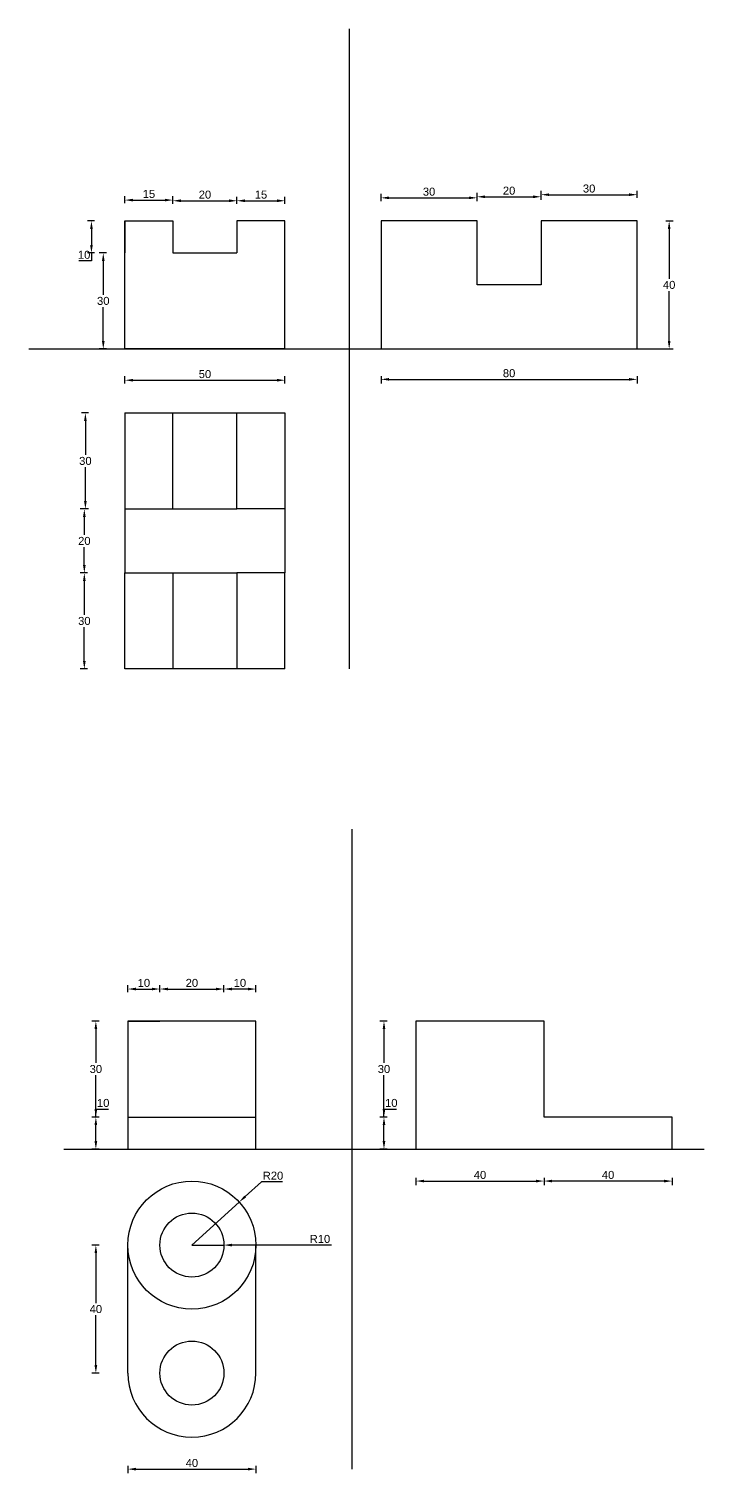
# Model space of a CAD drawing. Header units: millimetres. Extents: x 3658 to 4610, y 2149 to 2600.
# Drawn here: x 4399.1 to 4610, y 2148.8 to 2600 of the extents above; entities that cross this region are included whole.
import ezdxf

# ---------------------------------------------------------------- set-up
doc = ezdxf.new("R2010")
doc.units = ezdxf.units.MM
doc.styles.get("Standard").update_dxf_attribs({"font": 'arial.ttf'})
doc.dimstyles.new('ISO-25', dxfattribs={"dimtxt": 2.5, "dimasz": 2.5, "dimexe": 1.25, "dimexo": 0.625, "dimtad": 1, "dimtih": 1, "dimtoh": 1, "dimtxsty": 'Standard', "dimcen": 2.5, "dimadec": 0, "dimazin": 0, "dimtfac": 1, "dimtmove": 0, "dimatfit": 3, "dimfxl": 1, "dimfxlon": 1, "dimarcsym": 0})

# ---------------------------------------------------------------- blocks, each defined once
blk = doc.blocks.new('*D14')
at = {"color": 0, "lineweight": -2, "transparency": 16777216}
for p, q in [((4417.73, 2480), (4415.48, 2480)), ((4416.73, 2477.5), (4416.73, 2466.9)), ((4416.73, 2452.5), (4416.73, 2463.1)), ((4417.73, 2450), (4415.48, 2450))]:
    blk.add_line(p, q, dxfattribs=at)
at = {"color": 0, "transparency": 16777216}
for points in [[(4416.31, 2477.5), (4417.15, 2477.5), (4416.73, 2480)], [(4416.31, 2452.5), (4417.15, 2452.5), (4416.73, 2450)]]:
    blk.add_solid(points, dxfattribs=at)
at = {"layer": 'Defpoints', "color": 0, "transparency": 16777216}
for p in [(4429.08, 2480), (4416.73, 2450), (4429.08, 2450)]:
    blk.add_point(p, dxfattribs=at)
at = {"color": 0, "transparency": 16777216, "insert": (4416.73, 2465), "char_height": 2.5, "attachment_point": 5}
blk.add_mtext('30', dxfattribs=at)
blk = doc.blocks.new('*D15')
at = {"color": 0, "lineweight": -2, "transparency": 16777216}
for p, q in [((4417.4, 2450), (4415.15, 2450)), ((4416.4, 2447.5), (4416.4, 2441.9)), ((4416.4, 2432.5), (4416.4, 2438.1)), ((4417.4, 2430), (4415.15, 2430))]:
    blk.add_line(p, q, dxfattribs=at)
at = {"color": 0, "transparency": 16777216}
for points in [[(4415.99, 2447.5), (4416.82, 2447.5), (4416.4, 2450)], [(4415.99, 2432.5), (4416.82, 2432.5), (4416.4, 2430)]]:
    blk.add_solid(points, dxfattribs=at)
at = {"layer": 'Defpoints', "color": 0, "transparency": 16777216}
for p in [(4429.08, 2450), (4416.4, 2430), (4429.08, 2430)]:
    blk.add_point(p, dxfattribs=at)
at = {"color": 0, "transparency": 16777216, "insert": (4416.4, 2440), "char_height": 2.5, "attachment_point": 5}
blk.add_mtext('20', dxfattribs=at)
blk = doc.blocks.new('*D16')
at = {"color": 0, "lineweight": -2, "transparency": 16777216}
for p, q in [((4417.4, 2430), (4415.15, 2430)), ((4416.4, 2427.5), (4416.4, 2416.9)), ((4416.4, 2402.5), (4416.4, 2413.1)), ((4417.4, 2400), (4415.15, 2400))]:
    blk.add_line(p, q, dxfattribs=at)
at = {"color": 0, "transparency": 16777216}
for points in [[(4415.99, 2427.5), (4416.82, 2427.5), (4416.4, 2430)], [(4415.99, 2402.5), (4416.82, 2402.5), (4416.4, 2400)]]:
    blk.add_solid(points, dxfattribs=at)
at = {"layer": 'Defpoints', "color": 0, "transparency": 16777216}
for p in [(4416.4, 2430), (4429.08, 2430), (4429.08, 2400)]:
    blk.add_point(p, dxfattribs=at)
at = {"color": 0, "transparency": 16777216, "insert": (4416.4, 2415), "char_height": 2.5, "attachment_point": 5}
blk.add_mtext('30', dxfattribs=at)
blk = doc.blocks.new('*D17')
at = {"color": 0, "lineweight": -2, "transparency": 16777216}
for p, q in [((4429.08, 2489.23), (4429.08, 2491.48)), ((4479.08, 2489.23), (4479.08, 2491.48)), ((4431.58, 2490.23), (4476.58, 2490.23))]:
    blk.add_line(p, q, dxfattribs=at)
at = {"color": 0, "transparency": 16777216}
for points in [[(4431.58, 2490.64), (4431.58, 2489.81), (4429.08, 2490.23)], [(4476.58, 2490.64), (4476.58, 2489.81), (4479.08, 2490.23)]]:
    blk.add_solid(points, dxfattribs=at)
at = {"layer": 'Defpoints', "color": 0, "transparency": 16777216}
for p in [(4479.08, 2490.23), (4429.08, 2480), (4479.08, 2480)]:
    blk.add_point(p, dxfattribs=at)
at = {"color": 0, "transparency": 16777216, "insert": (4454.08, 2492.13), "char_height": 2.5, "attachment_point": 5}
blk.add_mtext('50', dxfattribs=at)
blk = doc.blocks.new('*D18')
at = {"color": 0, "lineweight": -2, "transparency": 16777216}
for p, q in [((4423.32, 2530), (4421.07, 2530)), ((4422.32, 2527.5), (4422.32, 2516.9)), ((4422.32, 2502.5), (4422.32, 2513.1)), ((4423.32, 2500), (4421.07, 2500))]:
    blk.add_line(p, q, dxfattribs=at)
at = {"color": 0, "transparency": 16777216}
for points in [[(4421.9, 2527.5), (4422.73, 2527.5), (4422.32, 2530)], [(4421.9, 2502.5), (4422.73, 2502.5), (4422.32, 2500)]]:
    blk.add_solid(points, dxfattribs=at)
at = {"layer": 'Defpoints', "color": 0, "transparency": 16777216}
for p in [(4422.32, 2530), (4429.08, 2530), (4429.08, 2500)]:
    blk.add_point(p, dxfattribs=at)
at = {"color": 0, "transparency": 16777216, "insert": (4422.32, 2515), "char_height": 2.5, "attachment_point": 5}
blk.add_mtext('30', dxfattribs=at)
blk = doc.blocks.new('*D19')
at = {"color": 0, "lineweight": -2, "transparency": 16777216}
for p, q in [((4419.62, 2540), (4417.37, 2540)), ((4418.62, 2537.5), (4418.62, 2532.5)), ((4418.62, 2527.5), (4414.66, 2527.5)), ((4419.62, 2530), (4417.37, 2530)), ((4418.62, 2530), (4418.62, 2527.5))]:
    blk.add_line(p, q, dxfattribs=at)
at = {"color": 0, "transparency": 16777216}
for points in [[(4418.21, 2537.5), (4419.04, 2537.5), (4418.62, 2540)], [(4418.21, 2532.5), (4419.04, 2532.5), (4418.62, 2530)]]:
    blk.add_solid(points, dxfattribs=at)
at = {"layer": 'Defpoints', "color": 0, "transparency": 16777216}
for p in [(4429.08, 2540), (4418.62, 2530), (4429.08, 2530)]:
    blk.add_point(p, dxfattribs=at)
at = {"color": 0, "transparency": 16777216, "insert": (4416.33, 2529.4), "char_height": 2.5, "attachment_point": 5}
blk.add_mtext('10', dxfattribs=at)
blk = doc.blocks.new('*D20')
at = {"color": 0, "lineweight": -2, "transparency": 16777216}
for p, q in [((4429.08, 2545.51), (4429.08, 2547.76)), ((4431.58, 2546.51), (4441.58, 2546.51)), ((4444.08, 2545.51), (4444.08, 2547.76))]:
    blk.add_line(p, q, dxfattribs=at)
at = {"color": 0, "transparency": 16777216}
for points in [[(4431.58, 2546.92), (4431.58, 2546.09), (4429.08, 2546.51)], [(4441.58, 2546.92), (4441.58, 2546.09), (4444.08, 2546.51)]]:
    blk.add_solid(points, dxfattribs=at)
at = {"layer": 'Defpoints', "color": 0, "transparency": 16777216}
for p in [(4444.08, 2546.51), (4429.08, 2540), (4444.08, 2540)]:
    blk.add_point(p, dxfattribs=at)
at = {"color": 0, "transparency": 16777216, "insert": (4436.58, 2548.41), "char_height": 2.5, "attachment_point": 5}
blk.add_mtext('15', dxfattribs=at)
blk = doc.blocks.new('*D21')
at = {"color": 0, "lineweight": -2, "transparency": 16777216}
for p, q in [((4444.08, 2545.3), (4444.08, 2547.55)), ((4446.58, 2546.3), (4461.58, 2546.3)), ((4464.08, 2545.3), (4464.08, 2547.55))]:
    blk.add_line(p, q, dxfattribs=at)
at = {"color": 0, "transparency": 16777216}
for points in [[(4446.58, 2546.72), (4446.58, 2545.88), (4444.08, 2546.3)], [(4461.58, 2546.72), (4461.58, 2545.88), (4464.08, 2546.3)]]:
    blk.add_solid(points, dxfattribs=at)
at = {"layer": 'Defpoints', "color": 0, "transparency": 16777216}
for p in [(4464.08, 2546.3), (4444.08, 2530), (4464.08, 2530)]:
    blk.add_point(p, dxfattribs=at)
at = {"color": 0, "transparency": 16777216, "insert": (4454.08, 2548.2), "char_height": 2.5, "attachment_point": 5}
blk.add_mtext('20', dxfattribs=at)
blk = doc.blocks.new('*D22')
at = {"color": 0, "lineweight": -2, "transparency": 16777216}
for p, q in [((4464.08, 2545.3), (4464.08, 2547.55)), ((4466.58, 2546.3), (4476.58, 2546.3)), ((4479.08, 2545.3), (4479.08, 2547.55))]:
    blk.add_line(p, q, dxfattribs=at)
at = {"color": 0, "transparency": 16777216}
for points in [[(4466.58, 2546.72), (4466.58, 2545.88), (4464.08, 2546.3)], [(4476.58, 2546.72), (4476.58, 2545.88), (4479.08, 2546.3)]]:
    blk.add_solid(points, dxfattribs=at)
at = {"layer": 'Defpoints', "color": 0, "transparency": 16777216}
for p in [(4479.08, 2546.3), (4464.08, 2540), (4479.08, 2540)]:
    blk.add_point(p, dxfattribs=at)
at = {"color": 0, "transparency": 16777216, "insert": (4471.58, 2548.2), "char_height": 2.5, "attachment_point": 5}
blk.add_mtext('15', dxfattribs=at)
blk = doc.blocks.new('*D23')
at = {"color": 0, "lineweight": -2, "transparency": 16777216}
for p, q in [((4509.08, 2546.21), (4509.08, 2548.46)), ((4511.58, 2547.21), (4536.58, 2547.21)), ((4539.08, 2546.21), (4539.08, 2548.46))]:
    blk.add_line(p, q, dxfattribs=at)
at = {"color": 0, "transparency": 16777216}
for points in [[(4511.58, 2547.63), (4511.58, 2546.8), (4509.08, 2547.21)], [(4536.58, 2547.63), (4536.58, 2546.8), (4539.08, 2547.21)]]:
    blk.add_solid(points, dxfattribs=at)
at = {"layer": 'Defpoints', "color": 0, "transparency": 16777216}
for p in [(4539.08, 2547.21), (4509.08, 2540), (4539.08, 2540)]:
    blk.add_point(p, dxfattribs=at)
at = {"color": 0, "transparency": 16777216, "insert": (4524.08, 2549.12), "char_height": 2.5, "attachment_point": 5}
blk.add_mtext('30', dxfattribs=at)
blk = doc.blocks.new('*D24')
at = {"color": 0, "lineweight": -2, "transparency": 16777216}
for p, q in [((4539.08, 2546.54), (4539.08, 2548.79)), ((4541.58, 2547.54), (4556.58, 2547.54)), ((4559.08, 2546.54), (4559.08, 2548.79))]:
    blk.add_line(p, q, dxfattribs=at)
at = {"color": 0, "transparency": 16777216}
for points in [[(4541.58, 2547.96), (4541.58, 2547.12), (4539.08, 2547.54)], [(4556.58, 2547.96), (4556.58, 2547.12), (4559.08, 2547.54)]]:
    blk.add_solid(points, dxfattribs=at)
at = {"layer": 'Defpoints', "color": 0, "transparency": 16777216}
for p in [(4559.08, 2547.54), (4539.08, 2540), (4559.08, 2540)]:
    blk.add_point(p, dxfattribs=at)
at = {"color": 0, "transparency": 16777216, "insert": (4549.08, 2549.44), "char_height": 2.5, "attachment_point": 5}
blk.add_mtext('20', dxfattribs=at)
blk = doc.blocks.new('*D25')
at = {"color": 0, "lineweight": -2, "transparency": 16777216}
for p, q in [((4559.08, 2547.2), (4559.08, 2549.45)), ((4561.58, 2548.2), (4586.58, 2548.2)), ((4589.08, 2547.2), (4589.08, 2549.45))]:
    blk.add_line(p, q, dxfattribs=at)
at = {"color": 0, "transparency": 16777216}
for points in [[(4561.58, 2548.61), (4561.58, 2547.78), (4559.08, 2548.2)], [(4586.58, 2548.61), (4586.58, 2547.78), (4589.08, 2548.2)]]:
    blk.add_solid(points, dxfattribs=at)
at = {"layer": 'Defpoints', "color": 0, "transparency": 16777216}
for p in [(4589.08, 2548.2), (4559.08, 2540), (4589.08, 2540)]:
    blk.add_point(p, dxfattribs=at)
at = {"color": 0, "transparency": 16777216, "insert": (4574.08, 2550.1), "char_height": 2.5, "attachment_point": 5}
blk.add_mtext('30', dxfattribs=at)
blk = doc.blocks.new('*D26')
at = {"color": 0, "lineweight": -2, "transparency": 16777216}
for p, q in [((4509.08, 2491.5), (4509.08, 2489.25)), ((4589.08, 2491.5), (4589.08, 2489.25)), ((4511.58, 2490.5), (4586.58, 2490.5))]:
    blk.add_line(p, q, dxfattribs=at)
at = {"color": 0, "transparency": 16777216}
for points in [[(4511.58, 2490.92), (4511.58, 2490.08), (4509.08, 2490.5)], [(4586.58, 2490.92), (4586.58, 2490.08), (4589.08, 2490.5)]]:
    blk.add_solid(points, dxfattribs=at)
at = {"layer": 'Defpoints', "color": 0, "transparency": 16777216}
for p in [(4509.08, 2500), (4589.08, 2500), (4589.08, 2490.5)]:
    blk.add_point(p, dxfattribs=at)
at = {"color": 0, "transparency": 16777216, "insert": (4549.08, 2492.4), "char_height": 2.5, "attachment_point": 5}
blk.add_mtext('80', dxfattribs=at)
blk = doc.blocks.new('*D27')
at = {"color": 0, "lineweight": -2, "transparency": 16777216}
for p, q in [((4598.08, 2540), (4600.33, 2540)), ((4599.08, 2537.5), (4599.08, 2521.9)), ((4599.08, 2502.5), (4599.08, 2518.1)), ((4598.08, 2500), (4600.33, 2500))]:
    blk.add_line(p, q, dxfattribs=at)
at = {"color": 0, "transparency": 16777216}
for points in [[(4598.67, 2537.5), (4599.5, 2537.5), (4599.08, 2540)], [(4598.67, 2502.5), (4599.5, 2502.5), (4599.08, 2500)]]:
    blk.add_solid(points, dxfattribs=at)
at = {"layer": 'Defpoints', "color": 0, "transparency": 16777216}
for p in [(4589.08, 2540), (4589.08, 2500), (4599.08, 2500)]:
    blk.add_point(p, dxfattribs=at)
at = {"color": 0, "transparency": 16777216, "insert": (4599.08, 2520), "char_height": 2.5, "attachment_point": 5}
blk.add_mtext('40', dxfattribs=at)
blk = doc.blocks.new('*D48')
at = {"color": 0, "lineweight": -2, "transparency": 16777216}
for p, q in [((4421, 2290), (4418.75, 2290)), ((4420, 2287.5), (4420, 2276.9)), ((4420, 2262.5), (4420, 2273.1)), ((4421, 2260), (4418.75, 2260))]:
    blk.add_line(p, q, dxfattribs=at)
at = {"color": 0, "transparency": 16777216}
for points in [[(4419.58, 2287.5), (4420.42, 2287.5), (4420, 2290)], [(4419.58, 2262.5), (4420.42, 2262.5), (4420, 2260)]]:
    blk.add_solid(points, dxfattribs=at)
at = {"layer": 'Defpoints', "color": 0, "transparency": 16777216}
for p in [(4430, 2290), (4420, 2260), (4430, 2260)]:
    blk.add_point(p, dxfattribs=at)
at = {"color": 0, "transparency": 16777216, "insert": (4420, 2275), "char_height": 2.5, "attachment_point": 5}
blk.add_mtext('30', dxfattribs=at)
blk = doc.blocks.new('*D49')
at = {"color": 0, "lineweight": -2, "transparency": 16777216}
for p, q in [((4420, 2260), (4420, 2262.5)), ((4420, 2262.5), (4423.96, 2262.5)), ((4421, 2260), (4418.75, 2260)), ((4420, 2252.5), (4420, 2257.5)), ((4421, 2250), (4418.75, 2250))]:
    blk.add_line(p, q, dxfattribs=at)
at = {"color": 0, "transparency": 16777216}
for points in [[(4419.58, 2257.5), (4420.42, 2257.5), (4420, 2260)], [(4419.58, 2252.5), (4420.42, 2252.5), (4420, 2250)]]:
    blk.add_solid(points, dxfattribs=at)
at = {"layer": 'Defpoints', "color": 0, "transparency": 16777216}
for p in [(4420, 2260), (4430, 2260), (4430, 2250)]:
    blk.add_point(p, dxfattribs=at)
at = {"color": 0, "transparency": 16777216, "insert": (4422.29, 2264.4), "char_height": 2.5, "attachment_point": 5}
blk.add_mtext('10', dxfattribs=at)
blk = doc.blocks.new('*D50')
at = {"color": 0, "lineweight": -2, "transparency": 16777216}
for p, q in [((4430, 2299), (4430, 2301.25)), ((4432.5, 2300), (4437.5, 2300)), ((4440, 2299), (4440, 2301.25))]:
    blk.add_line(p, q, dxfattribs=at)
at = {"color": 0, "transparency": 16777216}
for points in [[(4432.5, 2300.42), (4432.5, 2299.58), (4430, 2300)], [(4437.5, 2300.42), (4437.5, 2299.58), (4440, 2300)]]:
    blk.add_solid(points, dxfattribs=at)
at = {"layer": 'Defpoints', "color": 0, "transparency": 16777216}
for p in [(4440, 2300), (4430, 2290), (4440, 2290)]:
    blk.add_point(p, dxfattribs=at)
at = {"color": 0, "transparency": 16777216, "insert": (4435, 2301.9), "char_height": 2.5, "attachment_point": 5}
blk.add_mtext('10', dxfattribs=at)
blk = doc.blocks.new('*D51')
at = {"color": 0, "lineweight": -2, "transparency": 16777216}
for p, q in [((4460, 2299), (4460, 2301.25)), ((4467.5, 2300), (4462.5, 2300)), ((4470, 2299), (4470, 2301.25))]:
    blk.add_line(p, q, dxfattribs=at)
at = {"color": 0, "transparency": 16777216}
for points in [[(4462.5, 2300.42), (4462.5, 2299.58), (4460, 2300)], [(4467.5, 2300.42), (4467.5, 2299.58), (4470, 2300)]]:
    blk.add_solid(points, dxfattribs=at)
at = {"layer": 'Defpoints', "color": 0, "transparency": 16777216}
for p in [(4460, 2300), (4460, 2290), (4470, 2290)]:
    blk.add_point(p, dxfattribs=at)
at = {"color": 0, "transparency": 16777216, "insert": (4465, 2301.9), "char_height": 2.5, "attachment_point": 5}
blk.add_mtext('10', dxfattribs=at)
blk = doc.blocks.new('*D52')
at = {"color": 0, "lineweight": -2, "transparency": 16777216}
for p, q in [((4440, 2299), (4440, 2301.25)), ((4442.5, 2300), (4457.5, 2300)), ((4460, 2299), (4460, 2301.25))]:
    blk.add_line(p, q, dxfattribs=at)
at = {"color": 0, "transparency": 16777216}
for points in [[(4442.5, 2300.42), (4442.5, 2299.58), (4440, 2300)], [(4457.5, 2300.42), (4457.5, 2299.58), (4460, 2300)]]:
    blk.add_solid(points, dxfattribs=at)
at = {"layer": 'Defpoints', "color": 0, "transparency": 16777216}
for p in [(4460, 2300), (4440, 2290), (4460, 2290)]:
    blk.add_point(p, dxfattribs=at)
at = {"color": 0, "transparency": 16777216, "insert": (4450, 2301.9), "char_height": 2.5, "attachment_point": 5}
blk.add_mtext('20', dxfattribs=at)
blk = doc.blocks.new('*D53')
at = {"color": 0, "lineweight": -2, "transparency": 16777216}
for p, q in [((4511, 2290), (4508.75, 2290)), ((4510, 2287.5), (4510, 2276.9)), ((4510, 2262.5), (4510, 2273.1)), ((4511, 2260), (4508.75, 2260))]:
    blk.add_line(p, q, dxfattribs=at)
at = {"color": 0, "transparency": 16777216}
for points in [[(4509.58, 2287.5), (4510.42, 2287.5), (4510, 2290)], [(4509.58, 2262.5), (4510.42, 2262.5), (4510, 2260)]]:
    blk.add_solid(points, dxfattribs=at)
at = {"layer": 'Defpoints', "color": 0, "transparency": 16777216}
for p in [(4520, 2290), (4510, 2260), (4520, 2260)]:
    blk.add_point(p, dxfattribs=at)
at = {"color": 0, "transparency": 16777216, "insert": (4510, 2275), "char_height": 2.5, "attachment_point": 5}
blk.add_mtext('30', dxfattribs=at)
blk = doc.blocks.new('*D54')
at = {"color": 0, "lineweight": -2, "transparency": 16777216}
for p, q in [((4510, 2260), (4510, 2262.5)), ((4510, 2262.5), (4513.96, 2262.5)), ((4511, 2260), (4508.75, 2260)), ((4510, 2252.5), (4510, 2257.5)), ((4511, 2250), (4508.75, 2250))]:
    blk.add_line(p, q, dxfattribs=at)
at = {"color": 0, "transparency": 16777216}
for points in [[(4509.58, 2257.5), (4510.42, 2257.5), (4510, 2260)], [(4509.58, 2252.5), (4510.42, 2252.5), (4510, 2250)]]:
    blk.add_solid(points, dxfattribs=at)
at = {"layer": 'Defpoints', "color": 0, "transparency": 16777216}
for p in [(4510, 2260), (4520, 2260), (4520, 2250)]:
    blk.add_point(p, dxfattribs=at)
at = {"color": 0, "transparency": 16777216, "insert": (4512.29, 2264.4), "char_height": 2.5, "attachment_point": 5}
blk.add_mtext('10', dxfattribs=at)
blk = doc.blocks.new('*D55')
at = {"color": 0, "lineweight": -2, "transparency": 16777216}
for p, q in [((4520, 2241), (4520, 2238.75)), ((4522.5, 2240), (4557.5, 2240)), ((4560, 2241), (4560, 2238.75))]:
    blk.add_line(p, q, dxfattribs=at)
at = {"color": 0, "transparency": 16777216}
for points in [[(4522.5, 2240.42), (4522.5, 2239.58), (4520, 2240)], [(4557.5, 2240.42), (4557.5, 2239.58), (4560, 2240)]]:
    blk.add_solid(points, dxfattribs=at)
at = {"layer": 'Defpoints', "color": 0, "transparency": 16777216}
for p in [(4520, 2250), (4560, 2250), (4560, 2240)]:
    blk.add_point(p, dxfattribs=at)
at = {"color": 0, "transparency": 16777216, "insert": (4540, 2241.9), "char_height": 2.5, "attachment_point": 5}
blk.add_mtext('40', dxfattribs=at)
blk = doc.blocks.new('*D56')
at = {"color": 0, "lineweight": -2, "transparency": 16777216}
for p, q in [((4560, 2241), (4560, 2238.75)), ((4597.5, 2240), (4562.5, 2240)), ((4600, 2241), (4600, 2238.75))]:
    blk.add_line(p, q, dxfattribs=at)
at = {"color": 0, "transparency": 16777216}
for points in [[(4562.5, 2240.42), (4562.5, 2239.58), (4560, 2240)], [(4597.5, 2240.42), (4597.5, 2239.58), (4600, 2240)]]:
    blk.add_solid(points, dxfattribs=at)
at = {"layer": 'Defpoints', "color": 0, "transparency": 16777216}
for p in [(4560, 2250), (4600, 2250), (4560, 2240)]:
    blk.add_point(p, dxfattribs=at)
at = {"color": 0, "transparency": 16777216, "insert": (4580, 2241.9), "char_height": 2.5, "attachment_point": 5}
blk.add_mtext('40', dxfattribs=at)
blk = doc.blocks.new('*D57')
at = {"color": 0, "lineweight": -2, "transparency": 16777216}
for p, q in [((4450, 2220), (4460, 2220)), ((4493.61, 2220), (4462.5, 2220))]:
    blk.add_line(p, q, dxfattribs=at)
at = {"color": 0, "transparency": 16777216}
blk.add_solid([(4462.5, 2220.42), (4462.5, 2219.58), (4460, 2220)], dxfattribs=at)
at = {"layer": 'Defpoints', "color": 0, "transparency": 16777216}
for p in [(4450, 2220), (4460, 2220)]:
    blk.add_point(p, dxfattribs=at)
at = {"color": 0, "transparency": 16777216, "insert": (4490, 2221.9), "char_height": 2.5, "attachment_point": 5}
blk.add_mtext('R10', dxfattribs=at)
blk = doc.blocks.new('*D58')
at = {"color": 0, "lineweight": -2, "transparency": 16777216}
for p, q in [((4471.72, 2239.77), (4466.64, 2235.14)), ((4478.31, 2239.77), (4471.72, 2239.77)), ((4450, 2220), (4464.79, 2233.46))]:
    blk.add_line(p, q, dxfattribs=at)
at = {"color": 0, "transparency": 16777216}
blk.add_solid([(4466.36, 2235.45), (4466.92, 2234.84), (4464.79, 2233.46)], dxfattribs=at)
at = {"layer": 'Defpoints', "color": 0, "transparency": 16777216}
for p in [(4464.79, 2233.46), (4450, 2220)]:
    blk.add_point(p, dxfattribs=at)
at = {"color": 0, "transparency": 16777216, "insert": (4475.33, 2241.67), "char_height": 2.5, "attachment_point": 5}
blk.add_mtext('R20', dxfattribs=at)
blk = doc.blocks.new('*D59')
at = {"color": 0, "lineweight": -2, "transparency": 16777216}
for p, q in [((4421, 2220), (4418.75, 2220)), ((4420, 2217.5), (4420, 2201.9)), ((4420, 2182.5), (4420, 2198.1)), ((4421, 2180), (4418.75, 2180))]:
    blk.add_line(p, q, dxfattribs=at)
at = {"color": 0, "transparency": 16777216}
for points in [[(4419.58, 2217.5), (4420.42, 2217.5), (4420, 2220)], [(4419.58, 2182.5), (4420.42, 2182.5), (4420, 2180)]]:
    blk.add_solid(points, dxfattribs=at)
at = {"layer": 'Defpoints', "color": 0, "transparency": 16777216}
for p in [(4430, 2220), (4420, 2180), (4430, 2180)]:
    blk.add_point(p, dxfattribs=at)
at = {"color": 0, "transparency": 16777216, "insert": (4420, 2200), "char_height": 2.5, "attachment_point": 5}
blk.add_mtext('40', dxfattribs=at)
blk = doc.blocks.new('*D60')
at = {"color": 0, "lineweight": -2, "transparency": 16777216}
for p, q in [((4430, 2151), (4430, 2148.75)), ((4432.5, 2150), (4467.5, 2150)), ((4470, 2151), (4470, 2148.75))]:
    blk.add_line(p, q, dxfattribs=at)
at = {"color": 0, "transparency": 16777216}
for points in [[(4432.5, 2150.42), (4432.5, 2149.58), (4430, 2150)], [(4467.5, 2150.42), (4467.5, 2149.58), (4470, 2150)]]:
    blk.add_solid(points, dxfattribs=at)
at = {"layer": 'Defpoints', "color": 0, "transparency": 16777216}
for p in [(4430, 2200), (4470, 2200), (4470, 2150)]:
    blk.add_point(p, dxfattribs=at)
at = {"color": 0, "transparency": 16777216, "insert": (4450, 2151.9), "char_height": 2.5, "attachment_point": 5}
blk.add_mtext('40', dxfattribs=at)

msp = doc.modelspace()

# ---------------------------------------------------------------- linework, layer by layer
for p, q in [((4499.082, 2600), (4499.082, 2400)), ((4429.082, 2530), (4429.082, 2540)), ((4429.082, 2540), (4444.082, 2540)), ((4429.082, 2540), (4429.082, 2530)), ((4444.082, 2540), (4444.082, 2530)), ((4479.082, 2540), (4464.082, 2540)), ((4464.082, 2540), (4464.082, 2530)), ((4479.082, 2530), (4479.082, 2540)), ((4539.082, 2540), (4509.082, 2540)), ((4509.082, 2540), (4509.082, 2500)), ((4539.082, 2520), (4539.082, 2540)), ((4589.082, 2540), (4559.082, 2540)), ((4559.082, 2540), (4559.082, 2520)), ((4589.082, 2500), (4589.082, 2540)), ((4429.082, 2500), (4429.082, 2530)), ((4444.082, 2530), (4464.082, 2530)), ((4479.082, 2500), (4479.082, 2530)), ((4559.082, 2520), (4539.082, 2520)), ((4399.082, 2500), (4599.082, 2500)), ((4479.082, 2500), (4429.082, 2500)), ((4509.082, 2500), (4589.082, 2500)), ((4429.082, 2480), (4479.082, 2480)), ((4429.082, 2480), (4429.082, 2450)), ((4444.082, 2450), (4444.082, 2480)), ((4464.082, 2450), (4464.082, 2480)), ((4479.082, 2480), (4479.082, 2450)), ((4429.082, 2450), (4444.082, 2450)), ((4429.082, 2450), (4429.082, 2430)), ((4444.082, 2450), (4464.082, 2450)), ((4479.082, 2450), (4464.082, 2450)), ((4479.082, 2450), (4479.082, 2430)), ((4429.082, 2430), (4444.082, 2430)), ((4444.082, 2430), (4444.082, 2400)), ((4444.082, 2430), (4464.082, 2430)), ((4479.082, 2430), (4464.082, 2430)), ((4464.082, 2430), (4464.082, 2400)), ((4479.082, 2400), (4479.082, 2430)), ((4479.082, 2400), (4429.082, 2400)), ((4500, 2350), (4500, 2150)), ((4470, 2290), (4430, 2290)), ((4430, 2290), (4430, 2250)), ((4430, 2290), (4440, 2290)), ((4470, 2290), (4460, 2290)), ((4470, 2250), (4470, 2290)), ((4560, 2290), (4520, 2290)), ((4520, 2290), (4520, 2250)), ((4560, 2260), (4560, 2290)), ((4430, 2260), (4470, 2260)), ((4600, 2260), (4560, 2260)), ((4600, 2250), (4600, 2260)), ((4410, 2250), (4610, 2250)), ((4430, 2250), (4470, 2250)), ((4520, 2250), (4600, 2250)), ((4430, 2180), (4430, 2220)), ((4470, 2180), (4470, 2220))]:
    msp.add_line(p, q)
msp.add_lwpolyline([(4429.082, 2400), (4429.082, 2430)])
for centre, radius in [((4450, 2220), 20), ((4450, 2220), 10), ((4450, 2180), 10)]:
    msp.add_circle(centre, radius)
msp.add_arc((4450, 2180), 20, 180, 0)

# ---------------------------------------------------------------- dimensions: what is measured, and where the dimension line sits
for p1, p2, distance, picture, middle in [((4429.082, 2540), (4444.082, 2540), 6.506, '*D20', (4436.582, 2548.408)), ((4444.082, 2530), (4464.082, 2530), 16.301, '*D21', (4454.082, 2548.203)), ((4464.082, 2540), (4479.082, 2540), 6.301, '*D22', (4471.582, 2548.203)), ((4509.082, 2540), (4539.082, 2540), 7.213, '*D23', (4524.082, 2549.115)), ((4539.082, 2540), (4559.082, 2540), 7.541, '*D24', (4549.082, 2549.442)), ((4559.082, 2540), (4589.082, 2540), 8.196, '*D25', (4574.082, 2550.099)), ((4429.082, 2540), (4429.082, 2530), -10.459, '*D19', (4416.329, 2529.401)), ((4589.082, 2540), (4589.082, 2500), 10, '*D27', (4599.082, 2520)), ((4429.082, 2500), (4429.082, 2530), 6.765, '*D18', (4422.316, 2515)), ((4509.082, 2500), (4589.082, 2500), -9.501, '*D26', (4549.082, 2492.4)), ((4429.082, 2480), (4479.082, 2480), 10.228, '*D17', (4454.082, 2492.129)), ((4429.082, 2480), (4429.082, 2450), -12.351, '*D14', (4416.73, 2465)), ((4429.082, 2450), (4429.082, 2430), -12.677, '*D15', (4416.405, 2440)), ((4429.082, 2400), (4429.082, 2430), 12.677, '*D16', (4416.405, 2415)), ((4430, 2290), (4440, 2290), 10, '*D50', (4435, 2301.901)), ((4440, 2290), (4460, 2290), 10, '*D52', (4450, 2301.901)), ((4470, 2290), (4460, 2290), -10, '*D51', (4465, 2301.901)), ((4430, 2290), (4430, 2260), -10, '*D48', (4420, 2275)), ((4520, 2290), (4520, 2260), -10, '*D53', (4510, 2275)), ((4430, 2250), (4430, 2260), 10, '*D49', (4422.294, 2264.401)), ((4520, 2250), (4520, 2260), 10, '*D54', (4512.294, 2264.401)), ((4520, 2250), (4560, 2250), -10, '*D55', (4540, 2241.901)), ((4600, 2250), (4560, 2250), 10, '*D56', (4580, 2241.901)), ((4430, 2220), (4430, 2180), -10, '*D59', (4420, 2200)), ((4430, 2200), (4470, 2200), -50, '*D60', (4450, 2151.901))]:
    dim = msp.add_aligned_dim(p1=p1, p2=p2, distance=distance, dimstyle='ISO-25')
    dim.commit()
    dim.dimension.update_dxf_attribs({"geometry": picture, "text_midpoint": middle})
for mpoint, picture, middle in [((4464.791, 2233.462), '*D58', (4475.327, 2239.768)), ((4460, 2220), '*D57', (4490, 2220))]:
    dim = msp.add_radius_dim(center=(4450, 2220), mpoint=mpoint, dimstyle='ISO-25')
    dim.commit()
    dim.dimension.update_dxf_attribs({"geometry": picture, "text_midpoint": middle, "dimtype": 164})

doc.saveas('drawing.dxf')
